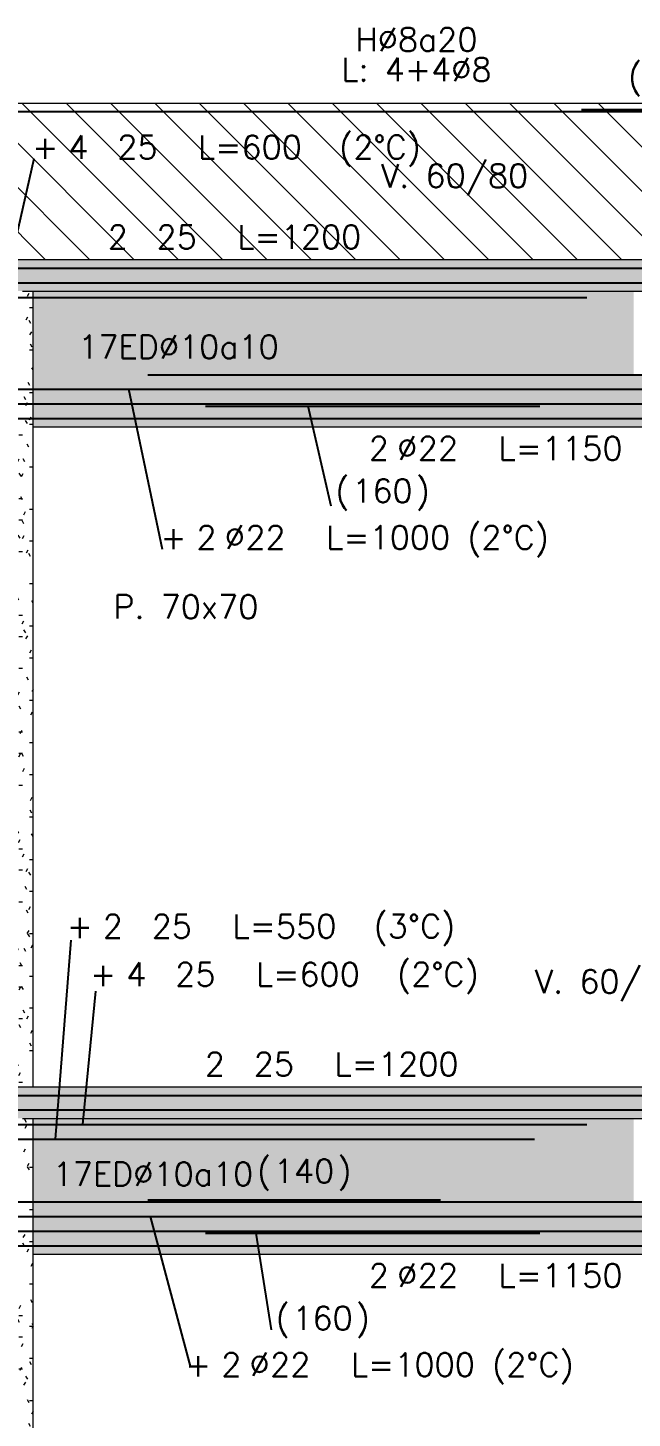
# Model space of a CAD drawing. Extents: x -10459 to 16942, y -13088 to 14608.
# Drawn here: x 3473 to 3763, y 2805 to 3470 of the extents above; entities that cross this region are included whole.
import ezdxf
from ezdxf.enums import TextEntityAlignment as Align

# ---------------------------------------------------------------- set-up
doc = ezdxf.new("R2010")
doc.units = 0
doc.header["$LTSCALE"] = 30
doc.header["$MEASUREMENT"] = 0
doc.linetypes.add("EJE1-1'$0$RLE-PROYECCION", pattern=[0.71438, 0.47625, -0.23813])
doc.layers.get('0').update_dxf_attribs({"linetype": 'CONTINUOUS'})
doc.layers.add("EJE1-1'$0$RLA-ACHURADO", color=30, linetype="EJE1-1'$0$RLE-PROYECCION", lineweight=15, transparency=0.7)
doc.layers.add("EJE1-1'$0$RLA-CONTORNO", color=30, linetype='CONTINUOUS', lineweight=15)
doc.layers.add("EJE1-1'$0$RLA-TEXTOS-1", color=9, linetype='CONTINUOUS', lineweight=9)
doc.layers.add("EJE1-1'$0$RLA-FE", color=7, linetype='CONTINUOUS')
doc.layers.add("EJE1-1'$0$RLA-TEXTOS-FE", color=9, linetype='CONTINUOUS')
doc.styles.add("EJE1-1'$0$RomanS", font='romans.shx', dxfattribs={"height": 11.25})
pattern_1 = [(0, (-234.281, -2576.79), (20.32, 5.08), [1.676, -13.564, 1.676, -13.564, -81.28]), (0, (-234.281, -2576.79), (20.32, 5.08), [-30.48, 1.676, -28.804, 1.676, -13.564, -35.56]), (0, (-234.281, -2576.79), (20.32, 5.08), [-76.2, 1.676, -8.484, 1.676, -23.724]), (120, (-226.661, -2574.25), (-14.559409, 15.057636), [1.676, -13.564, 1.676, -13.564, -81.28]), (120, (-226.661, -2574.25), (-14.559409, 15.057636), [-30.48, 1.676, -28.804, 1.676, -13.564, -35.56]), (120, (-226.661, -2574.25), (-14.559409, 15.057636), [-76.2, 1.676, -8.484, 1.676, -23.724]), (240, (-224.121, -2564.09), (-5.760591, -20.137636), [1.676, -13.564, 1.676, -13.564, -81.28]), (240, (-224.121, -2564.09), (-5.760591, -20.137636), [-30.48, 1.676, -28.804, 1.676, -13.564, -35.56]), (240, (-224.121, -2564.09), (-5.760591, -20.137636), [-76.2, 1.676, -8.484, 1.676, -23.724])]

# ---------------------------------------------------------------- blocks, each defined once
blk = doc.blocks.new('*U248')
at = {"layer": "EJE1-1'$0$RLA-FE"}
blk.add_line((0, 0), (1118.21, 0), dxfattribs=at)
at = {"layer": "EJE1-1'$0$RLA-FE", "color": 3, "style": "EJE1-1'$0$RomanS", "flags": 8}
for tag, p in [('F=', (574.95, 9.32)), ('NUM', (589.36, 9.32))]:
    blk.add_attdef(tag, text='', height=11.25, dxfattribs=at).set_placement(p, align=Align.RIGHT)
at = {"layer": "EJE1-1'$0$RLA-FE", "color": 3, "style": "EJE1-1'$0$RomanS"}
for tag, p, flags in [('PHI', (593.26, 9.54), 14), ('DIAM', (603.11, 9.32), 12), ('MINUS', (625.13, 9.32), 13), ('MARK', (638.52, 9.32), 13), ('TEXTO_FE1', (641.82, 9.32), 8), ('TEXTO_FE2', (709.35, 9.34), 8), ('TIPO', (598.8, -75.78), 13), ('NVECES', (584.93, -94.72), 13), ('NUMFE', (588.86, -114.48), 13), ('CAPA', (597.06, -133.6), 13), ('DESPLAZA', (278.34, -151.59), 13), ('ESPACIO', (284.39, -169.95), 13), ('CANT', (298.23, -188.75), 13)]:
    blk.add_attdef(tag, p, '', height=11.25, dxfattribs=dict(at, flags=flags))
blk = doc.blocks.new('*U103')
at = {"layer": "EJE1-1'$0$RLA-FE"}
blk.add_line((0, 0), (1118.21, 0), dxfattribs=at)
at = {"layer": "EJE1-1'$0$RLA-FE", "color": 3, "style": "EJE1-1'$0$RomanS", "flags": 8}
for tag, p in [('F=', (508.44, 36.32)), ('NUM', (522.85, 36.32))]:
    blk.add_attdef(tag, text='', height=11.25, dxfattribs=at).set_placement(p, align=Align.RIGHT)
at = {"layer": "EJE1-1'$0$RLA-FE", "color": 3, "style": "EJE1-1'$0$RomanS"}
for tag, p, flags in [('PHI', (526.74, 36.54), 14), ('DIAM', (536.6, 36.32), 12), ('MINUS', (558.62, 36.32), 13), ('MARK', (572.01, 36.32), 13), ('TEXTO_FE1', (575.31, 36.32), 8), ('TEXTO_FE2', (642.83, 36.34), 8), ('TIPO', (598.8, -75.78), 13), ('NVECES', (584.93, -94.72), 13), ('NUMFE', (588.86, -114.48), 13), ('CAPA', (597.06, -133.6), 13), ('DESPLAZA', (278.34, -151.59), 13), ('ESPACIO', (284.39, -169.95), 13), ('CANT', (298.23, -188.75), 13)]:
    blk.add_attdef(tag, p, '', height=11.25, dxfattribs=dict(at, flags=flags))
blk = doc.blocks.new('*U249')
at = {"layer": "EJE1-1'$0$RLA-FE"}
for p, q in [((0, 0), (0, 0)), ((0, 0), (518.21, 0)), ((518.21, 0), (568.21, 0)), ((568.21, 0), (600, 0)), ((600, 0), (600, 0))]:
    blk.add_line(p, q, dxfattribs=at)
at = {"layer": "EJE1-1'$0$RLA-FE", "color": 3, "style": "EJE1-1'$0$RomanS", "flags": 8}
for tag, p in [('F=', (374.86, 66.32)), ('NUM', (389.27, 66.32))]:
    blk.add_attdef(tag, text='', height=11.25, dxfattribs=at).set_placement(p, align=Align.RIGHT)
at = {"layer": "EJE1-1'$0$RLA-FE", "color": 3, "style": "EJE1-1'$0$RomanS"}
for tag, p, flags in [('PHI', (393.16, 66.54), 14), ('DIAM', (403.02, 66.32), 12), ('MINUS', (425.04, 66.32), 13), ('MARK', (438.43, 66.32), 13), ('TEXTO_FE1', (441.73, 66.32), 8), ('TEXTO_FE2', (509.25, 66.34), 8), ('TIPO', (298.8, -75.78), 13), ('NVECES', (284.93, -94.72), 13), ('NUMFE', (288.86, -114.48), 13), ('CAPA', (297.06, -133.6), 13), ('DESPLAZA', (278.34, -151.59), 13), ('ESPACIO', (284.39, -169.95), 13), ('CANT', (298.23, -188.75), 13)]:
    blk.add_attdef(tag, p, '', height=11.25, dxfattribs=dict(at, flags=flags))
blk = doc.blocks.new('*U98')
at = {"layer": "EJE1-1'$0$RLA-FE"}
blk.add_line((0, 0), (1068.21, 0), dxfattribs=at)
at = {"layer": "EJE1-1'$0$RLA-FE", "color": 3, "style": "EJE1-1'$0$RomanS", "flags": 8}
for tag, p in [('F=', (483.44, -19.89)), ('NUM', (497.85, -19.89))]:
    blk.add_attdef(tag, text='', height=11.25, dxfattribs=at).set_placement(p, align=Align.RIGHT)
at = {"layer": "EJE1-1'$0$RLA-FE", "color": 3, "style": "EJE1-1'$0$RomanS"}
for tag, p, flags in [('PHI', (501.74, -19.68), 12), ('DIAM', (511.6, -19.89), 12), ('MINUS', (533.62, -19.89), 13), ('MARK', (547.01, -19.89), 13), ('TEXTO_FE1', (550.31, -19.89), 8), ('TEXTO_FE2', (617.83, -19.88), 8), ('TIPO', (573.8, -57.92), 13), ('NVECES', (559.93, -76.86), 13), ('NUMFE', (563.86, -96.62), 13), ('CAPA', (572.06, -115.74), 13), ('DESPLAZA', (277.18, -134.17), 13), ('ESPACIO', (283.22, -152.53), 13), ('CANT', (297.06, -171.33), 13)]:
    blk.add_attdef(tag, p, '', height=11.25, dxfattribs=dict(at, flags=flags))
blk = doc.blocks.new('*U235')
at = {"layer": "EJE1-1'$0$RLA-FE"}
for p, q in [((0, 0), (1068.21, 0)), ((1068.21, 0), (1118.21, 0)), ((1118.21, 0), (1150, 0)), ((1150, 0), (1150, 0))]:
    blk.add_line(p, q, dxfattribs=at)
at = {"layer": "EJE1-1'$0$RLA-FE", "color": 3, "style": "EJE1-1'$0$RomanS", "flags": 8}
for tag, p in [('F=', (443.53, -47.89)), ('NUM', (457.94, -47.89))]:
    blk.add_attdef(tag, text='', height=11.25, dxfattribs=at).set_placement(p, align=Align.RIGHT)
at = {"layer": "EJE1-1'$0$RLA-FE", "color": 3, "style": "EJE1-1'$0$RomanS"}
for tag, p, flags in [('PHI', (461.84, -47.68), 12), ('DIAM', (471.69, -47.89), 12), ('MINUS', (493.71, -47.89), 13), ('MARK', (507.1, -47.89), 13), ('TEXTO_FE1', (510.4, -47.89), 8), ('TEXTO_FE2', (577.93, -47.88), 8), ('TIPO', (573.8, -57.92), 13), ('NVECES', (559.93, -76.86), 13), ('NUMFE', (563.86, -96.62), 13), ('CAPA', (572.06, -115.74), 13), ('DESPLAZA', (277.18, -134.17), 13), ('ESPACIO', (283.22, -152.53), 13), ('CANT', (297.06, -171.33), 13)]:
    blk.add_attdef(tag, p, '', height=11.25, dxfattribs=dict(at, flags=flags))
blk = doc.blocks.new('*U156')
at = {"layer": "EJE1-1'$0$RLA-FE"}
for q in [(0, 0), (1018.21, 0)]:
    blk.add_line((0, 0), q, dxfattribs=at)
at = {"layer": "EJE1-1'$0$RLA-FE", "color": 3, "style": "EJE1-1'$0$RomanS", "flags": 8}
for tag, p in [('F=', (458.44, -47.89)), ('NUM', (472.85, -47.89))]:
    blk.add_attdef(tag, text='', height=11.25, dxfattribs=at).set_placement(p, align=Align.RIGHT)
at = {"layer": "EJE1-1'$0$RLA-FE", "color": 3, "style": "EJE1-1'$0$RomanS"}
for tag, p, flags in [('PHI', (476.74, -47.68), 12), ('DIAM', (486.6, -47.89), 12), ('MINUS', (508.62, -47.89), 13), ('MARK', (522.01, -47.89), 13), ('TEXTO_FE1', (525.31, -47.89), 8), ('TEXTO_FE2', (592.83, -47.88), 8), ('TIPO', (548.8, -57.92), 13), ('NVECES', (534.93, -76.86), 13), ('NUMFE', (538.86, -96.62), 13), ('CAPA', (547.06, -115.74), 13), ('DESPLAZA', (277.18, -134.17), 13), ('ESPACIO', (283.22, -152.53), 13), ('CANT', (297.06, -171.33), 13)]:
    blk.add_attdef(tag, p, '', height=11.25, dxfattribs=dict(at, flags=flags))
blk = doc.blocks.new('*U236')
at = {"layer": "EJE1-1'$0$RLA-FE", "color": 6}
blk.add_line((0, -1), (160, -1), dxfattribs=at)
at = {"layer": "EJE1-1'$0$RLA-FE", "color": 3, "style": "EJE1-1'$0$RomanS", "flags": 8}
for tag, p in [('(', (37.02, -47.26)), ('EMP', (56.05, -47.26)), (')', (75.36, -47.26))]:
    blk.add_attdef(tag, text='', height=11.25, dxfattribs=at).set_placement(p, align=Align.CENTER)
blk = doc.blocks.new('*U159')
at = {"layer": "EJE1-1'$0$RLA-FE"}
for p, q in [((0, 0), (918.21, 0)), ((918.21, 0), (968.21, 0)), ((968.21, 0), (1000, 0)), ((1000, 0), (1000, 0))]:
    blk.add_line(p, q, dxfattribs=at)
at = {"layer": "EJE1-1'$0$RLA-FE", "color": 3, "style": "EJE1-1'$0$RomanS"}
for tag, p, flags in [('TIPO', (498.8, -57.92), 13), ('NVECES', (484.93, -76.86), 13), ('PHI', (232.38, -97.68), 12), ('NUMFE', (488.86, -96.62), 13), ('DIAM', (242.24, -97.89), 12), ('MINUS', (264.26, -97.89), 13), ('MARK', (277.65, -97.89), 13), ('TEXTO_FE1', (280.95, -97.89), 8), ('TEXTO_FE2', (348.47, -97.88), 8), ('CAPA', (497.06, -115.74), 13), ('DESPLAZA', (277.18, -134.17), 13), ('ESPACIO', (283.22, -152.53), 13), ('CANT', (297.06, -171.33), 13)]:
    blk.add_attdef(tag, p, '', height=11.25, dxfattribs=dict(at, flags=flags))
at = {"layer": "EJE1-1'$0$RLA-FE", "color": 3, "style": "EJE1-1'$0$RomanS", "flags": 8}
for tag, p in [('F=', (214.08, -97.89)), ('NUM', (228.49, -97.89))]:
    blk.add_attdef(tag, text='', height=11.25, dxfattribs=at).set_placement(p, align=Align.RIGHT)
blk = doc.blocks.new('*U127')
at = {"layer": "EJE1-1'$0$RLA-FE"}
for p, q in [((0, 0), (0, 0)), ((0, 0), (468.21, 0)), ((468.21, 0), (518.21, 0)), ((518.21, 0), (550, 0)), ((550, 0), (550, 0))]:
    blk.add_line(p, q, dxfattribs=at)
at = {"layer": "EJE1-1'$0$RLA-FE", "color": 3, "style": "EJE1-1'$0$RomanS", "flags": 8}
for tag, p in [('F=', (338.63, 96.32)), ('NUM', (353.04, 96.32))]:
    blk.add_attdef(tag, text='', height=11.25, dxfattribs=at).set_placement(p, align=Align.RIGHT)
at = {"layer": "EJE1-1'$0$RLA-FE", "color": 3, "style": "EJE1-1'$0$RomanS"}
for tag, p, flags in [('PHI', (356.93, 96.54), 14), ('DIAM', (366.79, 96.32), 12), ('MINUS', (388.81, 96.32), 13), ('MARK', (402.2, 96.32), 13), ('TEXTO_FE1', (405.5, 96.32), 8), ('TEXTO_FE2', (473.02, 96.34), 8), ('TIPO', (273.8, -75.78), 13), ('NVECES', (259.93, -94.72), 13), ('NUMFE', (263.86, -114.48), 13), ('CAPA', (272.06, -133.6), 13), ('DESPLAZA', (278.34, -151.59), 13), ('ESPACIO', (284.39, -169.95), 13), ('CANT', (298.23, -188.75), 13)]:
    blk.add_attdef(tag, p, '', height=11.25, dxfattribs=dict(at, flags=flags))
blk = doc.blocks.new('*U237')
at = {"layer": "EJE1-1'$0$RLA-FE"}
blk.add_line((0, 0), (918.21, 0), dxfattribs=at)
at = {"layer": "EJE1-1'$0$RLA-FE", "color": 3, "style": "EJE1-1'$0$RomanS"}
for tag, p, flags in [('TIPO', (498.8, -57.92), 13), ('PHI', (438.6, -76.34), 12), ('DIAM', (448.46, -76.55), 12), ('MINUS', (470.48, -76.55), 13), ('MARK', (483.87, -76.55), 13), ('NVECES', (484.93, -76.86), 13), ('TEXTO_FE1', (487.17, -76.55), 8), ('TEXTO_FE2', (554.69, -76.53), 8), ('NUMFE', (488.86, -96.62), 13), ('CAPA', (497.06, -115.74), 13), ('DESPLAZA', (277.18, -134.17), 13), ('ESPACIO', (283.22, -152.53), 13), ('CANT', (297.06, -171.33), 13)]:
    blk.add_attdef(tag, p, '', height=11.25, dxfattribs=dict(at, flags=flags))
at = {"layer": "EJE1-1'$0$RLA-FE", "color": 3, "style": "EJE1-1'$0$RomanS", "flags": 8}
for tag, p in [('F=', (420.3, -76.55)), ('NUM', (434.71, -76.55))]:
    blk.add_attdef(tag, text='', height=11.25, dxfattribs=at).set_placement(p, align=Align.RIGHT)
blk = doc.blocks.new('*U161')
at = {"layer": "EJE1-1'$0$RLA-FE"}
for q in [(0, 0), (768.21, 0)]:
    blk.add_line((0, 0), q, dxfattribs=at)
at = {"layer": "EJE1-1'$0$RLA-FE", "color": 3, "style": "EJE1-1'$0$RomanS"}
for tag, p, flags in [('TIPO', (423.8, -57.92), 13), ('NVECES', (409.93, -76.86), 13), ('PHI', (366.31, -82), 12), ('DIAM', (376.17, -82.21), 12), ('MINUS', (398.19, -82.21), 13), ('MARK', (411.58, -82.21), 13), ('TEXTO_FE1', (414.88, -82.21), 8), ('TEXTO_FE2', (482.4, -82.19), 8), ('NUMFE', (413.86, -96.62), 13), ('CAPA', (422.06, -115.74), 13), ('DESPLAZA', (277.18, -134.17), 13), ('ESPACIO', (283.22, -152.53), 13), ('CANT', (297.06, -171.33), 13)]:
    blk.add_attdef(tag, p, '', height=11.25, dxfattribs=dict(at, flags=flags))
at = {"layer": "EJE1-1'$0$RLA-FE", "color": 3, "style": "EJE1-1'$0$RomanS", "flags": 8}
for tag, p in [('F=', (348.01, -82.21)), ('NUM', (362.42, -82.21))]:
    blk.add_attdef(tag, text='', height=11.25, dxfattribs=at).set_placement(p, align=Align.RIGHT)
blk = doc.blocks.new('*U160')
at = {"layer": "EJE1-1'$0$RLA-FE", "color": 6}
blk.add_line((0, 1), (140, 1), dxfattribs=at)
at = {"layer": "EJE1-1'$0$RLA-FE", "color": 3, "style": "EJE1-1'$0$RomanS", "flags": 8}
for tag, p in [('(', (55.66, 9.14)), ('EMP', (74.68, 9.14)), (')', (93.99, 9.14))]:
    blk.add_attdef(tag, text='', height=11.25, dxfattribs=at).set_placement(p, align=Align.CENTER)
blk = doc.blocks.new('*U112')
at = {"layer": "EJE1-1'$0$RLA-FE"}
for q in [(0, 0), (1118.21, 0)]:
    blk.add_line((0, 0), q, dxfattribs=at)
at = {"layer": "EJE1-1'$0$RLA-FE", "color": 3, "style": "EJE1-1'$0$RomanS", "flags": 8}
for tag, p in [('F=', (508.44, 9.32)), ('NUM', (522.85, 9.32))]:
    blk.add_attdef(tag, text='', height=11.25, dxfattribs=at).set_placement(p, align=Align.RIGHT)
at = {"layer": "EJE1-1'$0$RLA-FE", "color": 3, "style": "EJE1-1'$0$RomanS"}
for tag, p, flags in [('PHI', (526.74, 9.54), 14), ('DIAM', (536.6, 9.32), 12), ('MINUS', (558.62, 9.32), 13), ('MARK', (572.01, 9.32), 13), ('TEXTO_FE1', (575.31, 9.32), 8), ('TEXTO_FE2', (642.83, 9.34), 8), ('TIPO', (598.8, -75.78), 13), ('NVECES', (584.93, -94.72), 13), ('NUMFE', (588.86, -114.48), 13), ('CAPA', (597.06, -133.6), 13), ('DESPLAZA', (278.34, -151.59), 13), ('ESPACIO', (284.39, -169.95), 13), ('CANT', (298.23, -188.75), 13)]:
    blk.add_attdef(tag, p, '', height=11.25, dxfattribs=dict(at, flags=flags))
blk = doc.blocks.new('*U102')
at = {"layer": "EJE1-1'$0$RLA-FE"}
for p, q in [((0, 0), (0, 0)), ((0, 0), (518.21, 0)), ((518.21, 0), (568.21, 0)), ((568.21, 0), (600, 0)), ((600, 0), (600, 0))]:
    blk.add_line(p, q, dxfattribs=at)
at = {"layer": "EJE1-1'$0$RLA-FE", "color": 3, "style": "EJE1-1'$0$RomanS", "flags": 8}
for tag, p in [('F=', (347.13, 66.32)), ('NUM', (361.54, 66.32))]:
    blk.add_attdef(tag, text='', height=11.25, dxfattribs=at).set_placement(p, align=Align.RIGHT)
at = {"layer": "EJE1-1'$0$RLA-FE", "color": 3, "style": "EJE1-1'$0$RomanS"}
for tag, p, flags in [('PHI', (365.43, 66.54), 14), ('DIAM', (375.29, 66.32), 12), ('MINUS', (397.31, 66.32), 13), ('MARK', (410.7, 66.32), 13), ('TEXTO_FE1', (414, 66.32), 8), ('TEXTO_FE2', (481.52, 66.34), 8), ('TIPO', (298.8, -75.78), 13), ('NVECES', (284.93, -94.72), 13), ('NUMFE', (288.86, -114.48), 13), ('CAPA', (297.06, -133.6), 13), ('DESPLAZA', (278.34, -151.59), 13), ('ESPACIO', (284.39, -169.95), 13), ('CANT', (298.23, -188.75), 13)]:
    blk.add_attdef(tag, p, '', height=11.25, dxfattribs=dict(at, flags=flags))
blk = doc.blocks.new('*U254')
at = {"layer": "EJE1-1'$0$RLA-FE"}
for p, q in [((0, 0), (1068.21, 0)), ((1068.21, 0), (1118.21, 0)), ((1118.21, 0), (1150, 0)), ((1150, 0), (1150, 0))]:
    blk.add_line(p, q, dxfattribs=at)
at = {"layer": "EJE1-1'$0$RLA-FE", "color": 3, "style": "EJE1-1'$0$RomanS", "flags": 8}
for tag, p in [('F=', (401.12, -47.89)), ('NUM', (415.53, -47.89))]:
    blk.add_attdef(tag, text='', height=11.25, dxfattribs=at).set_placement(p, align=Align.RIGHT)
at = {"layer": "EJE1-1'$0$RLA-FE", "color": 3, "style": "EJE1-1'$0$RomanS"}
for tag, p, flags in [('PHI', (419.42, -47.68), 12), ('DIAM', (429.28, -47.89), 12), ('MINUS', (451.3, -47.89), 13), ('MARK', (464.69, -47.89), 13), ('TEXTO_FE1', (467.99, -47.89), 8), ('TEXTO_FE2', (535.51, -47.88), 8), ('TIPO', (573.8, -57.92), 13), ('NVECES', (559.93, -76.86), 13), ('NUMFE', (563.86, -96.62), 13), ('CAPA', (572.06, -115.74), 13), ('DESPLAZA', (277.18, -134.17), 13), ('ESPACIO', (283.22, -152.53), 13), ('CANT', (297.06, -171.33), 13)]:
    blk.add_attdef(tag, p, '', height=11.25, dxfattribs=dict(at, flags=flags))
blk = doc.blocks.new('*U85')
at = {"layer": "EJE1-1'$0$RLA-FE", "color": 6}
blk.add_line((0, -1), (160, -1), dxfattribs=at)
at = {"layer": "EJE1-1'$0$RLA-FE", "color": 3, "style": "EJE1-1'$0$RomanS", "flags": 8}
for tag, p in [('(', (65.66, -47.26)), ('EMP', (84.68, -47.26)), (')', (103.99, -47.26))]:
    blk.add_attdef(tag, text='', height=11.25, dxfattribs=at).set_placement(p, align=Align.CENTER)
blk = doc.blocks.new('*U151')
at = {"layer": "EJE1-1'$0$RLA-FE"}
blk.add_line((0, 0), (918.21, 0), dxfattribs=at)
at = {"layer": "EJE1-1'$0$RLA-FE", "color": 3, "style": "EJE1-1'$0$RomanS"}
for tag, p, flags in [('TIPO', (498.8, -57.92), 13), ('PHI', (426.74, -76.34), 12), ('DIAM', (436.6, -76.55), 12), ('MINUS', (458.62, -76.55), 13), ('MARK', (472.01, -76.55), 13), ('TEXTO_FE1', (475.31, -76.55), 8), ('NVECES', (484.93, -76.86), 13), ('TEXTO_FE2', (542.83, -76.53), 8), ('NUMFE', (488.86, -96.62), 13), ('CAPA', (497.06, -115.74), 13), ('DESPLAZA', (277.18, -134.17), 13), ('ESPACIO', (283.22, -152.53), 13), ('CANT', (297.06, -171.33), 13)]:
    blk.add_attdef(tag, p, '', height=11.25, dxfattribs=dict(at, flags=flags))
at = {"layer": "EJE1-1'$0$RLA-FE", "color": 3, "style": "EJE1-1'$0$RomanS", "flags": 8}
for tag, p in [('F=', (408.44, -76.55)), ('NUM', (422.85, -76.55))]:
    blk.add_attdef(tag, text='', height=11.25, dxfattribs=at).set_placement(p, align=Align.RIGHT)
blk = doc.blocks.new('*U185')
at = {"layer": "EJE1-1'$0$RLA-FE"}
for q in [(0, 0), (768.21, 0)]:
    blk.add_line((0, 0), q, dxfattribs=at)
at = {"layer": "EJE1-1'$0$RLA-FE", "color": 3, "style": "EJE1-1'$0$RomanS"}
for tag, p, flags in [('TIPO', (423.8, -57.92), 13), ('NVECES', (409.93, -76.86), 13), ('PHI', (341.6, -94.62), 12), ('DIAM', (351.45, -94.83), 12), ('MINUS', (373.47, -94.83), 13), ('MARK', (386.86, -94.83), 13), ('TEXTO_FE1', (390.16, -94.83), 8), ('NUMFE', (413.86, -96.62), 13), ('TEXTO_FE2', (457.69, -94.81), 8), ('CAPA', (422.06, -115.74), 13), ('DESPLAZA', (277.18, -134.17), 13), ('ESPACIO', (283.22, -152.53), 13), ('CANT', (297.06, -171.33), 13)]:
    blk.add_attdef(tag, p, '', height=11.25, dxfattribs=dict(at, flags=flags))
at = {"layer": "EJE1-1'$0$RLA-FE", "color": 3, "style": "EJE1-1'$0$RomanS", "flags": 8}
for tag, p in [('F=', (323.29, -94.83)), ('NUM', (337.7, -94.83))]:
    blk.add_attdef(tag, text='', height=11.25, dxfattribs=at).set_placement(p, align=Align.RIGHT)
blk = doc.blocks.new('*U289')
at = {"layer": "EJE1-1'$0$RLA-FE"}
for p, q in [((0, 0), (1118.21, 0)), ((1118.21, 0), (1168.21, 0))]:
    blk.add_line(p, q, dxfattribs=at)
at = {"layer": "EJE1-1'$0$RLA-FE", "color": 3, "style": "EJE1-1'$0$RomanS", "flags": 8}
for tag, p in [('F=', (523.66, 9.32)), ('NUM', (538.07, 9.32))]:
    blk.add_attdef(tag, text='', height=11.25, dxfattribs=at).set_placement(p, align=Align.RIGHT)
at = {"layer": "EJE1-1'$0$RLA-FE", "color": 3, "style": "EJE1-1'$0$RomanS"}
for tag, p, flags in [('PHI', (541.97, 9.54), 14), ('DIAM', (551.82, 9.32), 12), ('MINUS', (573.84, 9.32), 13), ('MARK', (587.23, 9.32), 13), ('TEXTO_FE1', (590.53, 9.32), 8), ('TEXTO_FE2', (658.06, 9.34), 8), ('TIPO', (598.8, -75.78), 13), ('NVECES', (584.93, -94.72), 13), ('NUMFE', (588.86, -114.48), 13), ('CAPA', (597.06, -133.6), 13), ('DESPLAZA', (278.34, -151.59), 13), ('ESPACIO', (284.39, -169.95), 13), ('CANT', (298.23, -188.75), 13)]:
    blk.add_attdef(tag, p, '', height=11.25, dxfattribs=dict(at, flags=flags))
blk = doc.blocks.new('*U262')
at = {"layer": "EJE1-1'$0$RLA-FE", "color": 6}
blk.add_line((0, 1), (80, 1), dxfattribs=at)
at = {"layer": "EJE1-1'$0$RLA-FE", "color": 3, "style": "EJE1-1'$0$RomanS", "flags": 8}
for tag, p in [('(', (25.66, 11.14)), ('EMP', (44.68, 11.14)), (')', (63.99, 11.14))]:
    blk.add_attdef(tag, text='', height=11.25, dxfattribs=at).set_placement(p, align=Align.CENTER)
blk = doc.blocks.new("EJE1-1'")
at = {"layer": "EJE1-1'$0$RLA-ACHURADO"}
h = blk.add_hatch(dxfattribs=at)
h.set_pattern_fill('RLE-N_E__2_ETAPA', color=256, style=0, pattern_type=2)
h.set_pattern_definition([(315, (-234.281, -2576.79), (10.6066, 10.6066), [])])
h.paths.add_polyline_path([(1116.481, 1183), (1116.481, 1258), (576.481, 1258), (576.481, 1183)], flags=0)
h = blk.add_hatch(dxfattribs=at)
h.set_pattern_fill('SAND - DENSE', color=256, style=0, pattern_type=2)
h.set_pattern_definition(pattern_1)
h.paths.add_polyline_path([(2135.481, 1168), (2135.481, 1183), (-2429.52, 1183), (-2429.52, 1168), (2119.733, 1168)], flags=0)
h = blk.add_hatch(dxfattribs=at)
h.set_pattern_fill('SAND - DENSE', color=256, style=0, pattern_type=2)
h.set_pattern_definition(pattern_1)
h.paths.add_polyline_path([(635.481, 787), (640.481, 787), (640.481, 1168), (635.481, 1168), (635.481, 1103), (575.481, 1103), (575.481, 1168), (570.481, 1168), (570.481, 787), (575.481, 787)], flags=0)
h = blk.add_hatch(dxfattribs=at)
h.set_pattern_fill('SAND - DENSE', color=256, style=0, pattern_type=2)
h.set_pattern_definition(pattern_1)
h.paths.add_polyline_path([(927.981, 1128), (927.981, 1168), (640.481, 1168), (640.481, 1103), (1075.481, 1103), (1075.481, 1168), (972.981, 1168), (972.981, 1128)])
h.paths.add_polyline_path([(1237.981, 1128), (1237.981, 1168), (1135.481, 1168), (1135.481, 1103), (1570.481, 1103), (1570.481, 1168), (1282.981, 1168), (1282.981, 1128)])
h = blk.add_hatch(dxfattribs=at)
h.set_pattern_fill('SAND - DENSE', color=256, style=0, pattern_type=2)
h.set_pattern_definition(pattern_1)
h.paths.add_polyline_path([(2135.481, 772), (2135.481, 787), (-2429.52, 787), (-2429.52, 772), (2119.733, 772)], flags=0)
h = blk.add_hatch(dxfattribs=at)
h.set_pattern_fill('SAND - DENSE', color=256, style=0, pattern_type=2)
h.set_pattern_definition(pattern_1)
h.paths.add_polyline_path([(635.481, 391), (640.481, 391), (640.481, 772), (635.481, 772), (635.481, 707), (575.481, 707), (575.481, 772), (570.481, 772), (570.481, 391), (575.481, 391)], flags=0)
h = blk.add_hatch(dxfattribs=at)
h.set_pattern_fill('SAND - DENSE', color=256, style=0, pattern_type=2)
h.set_pattern_definition(pattern_1)
h.paths.add_polyline_path([(927.981, 732), (927.981, 772), (640.481, 772), (640.481, 707), (1075.481, 707), (1075.481, 772), (972.981, 772), (972.981, 732)])
h.paths.add_polyline_path([(1237.981, 732), (1237.981, 772), (1135.481, 772), (1135.481, 707), (1570.481, 707), (1570.481, 772), (1282.981, 772), (1282.981, 732)])
at = {"layer": "EJE1-1'$0$RLA-CONTORNO"}
for p, q in [((576.481, 1258), (1116.481, 1258)), ((2570.481, 1183), (-2409.519, 1183)), ((635.481, 1168), (1075.481, 1168)), ((640.481, 787), (640.481, 1168)), ((640.481, 1103), (1075.481, 1103)), ((2720.477, 787), (-2429.52, 787)), ((635.481, 772), (1075.481, 772)), ((640.481, 391), (640.481, 772)), ((640.481, 707), (1075.481, 707))]:
    blk.add_line(p, q, dxfattribs=at)
at = {"layer": "EJE1-1'$0$RLA-FE", "color": 2}
for p, q in [((640.825, 1231.324), (625.911, 1165)), ((702.397, 1044.241), (686.295, 1121)), ((783.206, 1065.055), (772.19, 1113)), ((658.534, 857.356), (651.086, 762)), ((670.362, 832.839), (664.229, 769)), ((696.564, 725), (715.792, 652.66)), ((754.619, 670.74), (747.236, 717))]:
    blk.add_line(p, q, dxfattribs=at)
at = {"layer": "EJE1-1'$0$RLA-FE"}
ref = blk.add_blockref('*U262', (902.981, 1254), dxfattribs=at)
ref.add_attrib('EMP', '80', dxfattribs={"color": 3, "height": 11.25, "style": "EJE1-1'$0$RomanS"}).set_placement((947.663, 1265.143), align=Align.CENTER)
ref.add_attrib('(', '(', dxfattribs={"color": 3, "height": 11.25, "style": "EJE1-1'$0$RomanS"}).set_placement((928.637, 1265.143), align=Align.CENTER)
ref.add_attrib(')', ')', dxfattribs={"color": 3, "height": 11.25, "style": "EJE1-1'$0$RomanS"}).set_placement((966.976, 1265.143), align=Align.CENTER)
for name, p in [('*U289', (-217.019, 1254)), ('*U112', (902.981, 1254)), ('*U103', (-57.019, 1172)), ('*U185', (695.481, 1128)), ('*U254', (-267.019, 1114)), ('*U156', (722.981, 1114)), ('*U103', (-57.019, 776)), ('*U159', (-164.519, 732)), ('*U161', (695.481, 732)), ('*U235', (-267.019, 718)), ('*U156', (722.981, 718))]:
    blk.add_blockref(name, p, dxfattribs=at)
ref = blk.add_blockref('*U102', (305.481, 1165), dxfattribs=at)
ref.add_attrib('DIAM', '25', (680.771, 1231.324), dxfattribs={"color": 3, "height": 11.25, "style": "EJE1-1'$0$RomanS"})
ref.add_attrib('NUM', '4', dxfattribs={"color": 3, "height": 11.25, "style": "EJE1-1'$0$RomanS"}).set_placement((667.02, 1231.324), align=Align.RIGHT)
ref.add_attrib('TEXTO_FE1', 'L=600', (719.482, 1231.324), dxfattribs={"color": 3, "height": 11.25, "style": "EJE1-1'$0$RomanS"})
ref.add_attrib('TEXTO_FE2', '(2°C)', (787.004, 1231.342), dxfattribs={"color": 3, "height": 11.25, "style": "EJE1-1'$0$RomanS"})
ref.add_attrib('F=', '+', dxfattribs={"color": 3, "height": 11.25, "style": "EJE1-1'$0$RomanS"}).set_placement((652.611, 1231.324), align=Align.RIGHT)
ref = blk.add_blockref('*U112', (162.981, 1179), dxfattribs=at)
ref.add_attrib('DIAM', '25', (699.581, 1188.324), dxfattribs={"color": 3, "height": 11.25, "style": "EJE1-1'$0$RomanS"})
ref.add_attrib('NUM', '2', dxfattribs={"color": 3, "height": 11.25, "style": "EJE1-1'$0$RomanS"}).set_placement((685.83, 1188.324), align=Align.RIGHT)
ref.add_attrib('TEXTO_FE1', 'L=1200', (738.292, 1188.324), dxfattribs={"color": 3, "height": 11.25, "style": "EJE1-1'$0$RomanS"})
ref = blk.add_blockref('*U151', (305.481, 1121), dxfattribs=at)
ref.add_attrib('DIAM', '22', (742.081, 1044.451), dxfattribs={"color": 3, "height": 11.25, "style": "EJE1-1'$0$RomanS"})
ref.add_attrib('NUM', '2', dxfattribs={"color": 3, "height": 11.25, "style": "EJE1-1'$0$RomanS"}).set_placement((728.33, 1044.451), align=Align.RIGHT)
ref.add_attrib('TEXTO_FE1', 'L=1000', (780.792, 1044.451), dxfattribs={"color": 3, "height": 11.25, "style": "EJE1-1'$0$RomanS"})
ref.add_attrib('TEXTO_FE2', '(2°C)', (848.314, 1044.468), dxfattribs={"color": 3, "height": 11.25, "style": "EJE1-1'$0$RomanS"})
ref.add_attrib('PHI', '%%C', (732.225, 1044.665), dxfattribs={"color": 3, "height": 11.25, "style": "EJE1-1'$0$RomanS"})
ref.add_attrib('F=', '+', dxfattribs={"color": 3, "height": 11.25, "style": "EJE1-1'$0$RomanS"}).set_placement((713.921, 1044.451), align=Align.RIGHT)
ref = blk.add_blockref('*U85', (722.981, 1114), dxfattribs=at)
ref.add_attrib('EMP', '160', dxfattribs={"color": 3, "height": 11.25, "style": "EJE1-1'$0$RomanS"}).set_placement((807.663, 1066.74), align=Align.CENTER)
ref.add_attrib('(', '(', dxfattribs={"color": 3, "height": 11.25, "style": "EJE1-1'$0$RomanS"}).set_placement((788.637, 1066.74), align=Align.CENTER)
ref.add_attrib(')', ')', dxfattribs={"color": 3, "height": 11.25, "style": "EJE1-1'$0$RomanS"}).set_placement((826.976, 1066.74), align=Align.CENTER)
ref = blk.add_blockref('*U98', (312.98, 1107), dxfattribs=at)
ref.add_attrib('DIAM', '22', (824.581, 1087.105), dxfattribs={"color": 3, "height": 11.25, "style": "EJE1-1'$0$RomanS"})
ref.add_attrib('NUM', '2', dxfattribs={"color": 3, "height": 11.25, "style": "EJE1-1'$0$RomanS"}).set_placement((810.829, 1087.105), align=Align.RIGHT)
ref.add_attrib('TEXTO_FE1', 'L=1150', (863.292, 1087.105), dxfattribs={"color": 3, "height": 11.25, "style": "EJE1-1'$0$RomanS"})
ref.add_attrib('PHI', '%%C', (814.725, 1087.319), dxfattribs={"color": 3, "height": 11.25, "style": "EJE1-1'$0$RomanS"})
ref = blk.add_blockref('*U127', (330.481, 762), dxfattribs=at)
ref.add_attrib('DIAM', '25', (697.269, 858.324), dxfattribs={"color": 3, "height": 11.25, "style": "EJE1-1'$0$RomanS"})
ref.add_attrib('NUM', '2', dxfattribs={"color": 3, "height": 11.25, "style": "EJE1-1'$0$RomanS"}).set_placement((683.517, 858.324), align=Align.RIGHT)
ref.add_attrib('TEXTO_FE1', 'L=550', (735.98, 858.324), dxfattribs={"color": 3, "height": 11.25, "style": "EJE1-1'$0$RomanS"})
ref.add_attrib('TEXTO_FE2', '(3°C)', (803.502, 858.342), dxfattribs={"color": 3, "height": 11.25, "style": "EJE1-1'$0$RomanS"})
ref.add_attrib('F=', '+', dxfattribs={"color": 3, "height": 11.25, "style": "EJE1-1'$0$RomanS"}).set_placement((669.109, 858.324), align=Align.RIGHT)
ref = blk.add_blockref('*U249', (305.481, 769), dxfattribs=at)
ref.add_attrib('DIAM', '25', (708.5, 835.324), dxfattribs={"color": 3, "height": 11.25, "style": "EJE1-1'$0$RomanS"})
ref.add_attrib('NUM', '4', dxfattribs={"color": 3, "height": 11.25, "style": "EJE1-1'$0$RomanS"}).set_placement((694.748, 835.324), align=Align.RIGHT)
ref.add_attrib('TEXTO_FE1', 'L=600', (747.211, 835.324), dxfattribs={"color": 3, "height": 11.25, "style": "EJE1-1'$0$RomanS"})
ref.add_attrib('TEXTO_FE2', '(2°C)', (814.733, 835.342), dxfattribs={"color": 3, "height": 11.25, "style": "EJE1-1'$0$RomanS"})
ref.add_attrib('F=', '+', dxfattribs={"color": 3, "height": 11.25, "style": "EJE1-1'$0$RomanS"}).set_placement((680.34, 835.324), align=Align.RIGHT)
ref = blk.add_blockref('*U248', (142.981, 783), dxfattribs=at)
ref.add_attrib('DIAM', '25', (746.093, 792.324), dxfattribs={"color": 3, "height": 11.25, "style": "EJE1-1'$0$RomanS"})
ref.add_attrib('NUM', '2', dxfattribs={"color": 3, "height": 11.25, "style": "EJE1-1'$0$RomanS"}).set_placement((732.342, 792.324), align=Align.RIGHT)
ref.add_attrib('TEXTO_FE1', 'L=1200', (784.804, 792.324), dxfattribs={"color": 3, "height": 11.25, "style": "EJE1-1'$0$RomanS"})
ref = blk.add_blockref('*U160', (695.481, 732), dxfattribs=at)
ref.add_attrib('EMP', '140', dxfattribs={"color": 3, "height": 11.25, "style": "EJE1-1'$0$RomanS"}).set_placement((770.163, 741.143), align=Align.CENTER)
ref.add_attrib('(', '(', dxfattribs={"color": 3, "height": 11.25, "style": "EJE1-1'$0$RomanS"}).set_placement((751.137, 741.143), align=Align.CENTER)
ref.add_attrib(')', ')', dxfattribs={"color": 3, "height": 11.25, "style": "EJE1-1'$0$RomanS"}).set_placement((789.476, 741.143), align=Align.CENTER)
ref = blk.add_blockref('*U237', (305.481, 725), dxfattribs=at)
ref.add_attrib('DIAM', '22', (753.938, 648.451), dxfattribs={"color": 3, "height": 11.25, "style": "EJE1-1'$0$RomanS"})
ref.add_attrib('NUM', '2', dxfattribs={"color": 3, "height": 11.25, "style": "EJE1-1'$0$RomanS"}).set_placement((740.187, 648.451), align=Align.RIGHT)
ref.add_attrib('TEXTO_FE1', 'L=1000', (792.65, 648.451), dxfattribs={"color": 3, "height": 11.25, "style": "EJE1-1'$0$RomanS"})
ref.add_attrib('TEXTO_FE2', '(2°C)', (860.172, 648.468), dxfattribs={"color": 3, "height": 11.25, "style": "EJE1-1'$0$RomanS"})
ref.add_attrib('PHI', '%%C', (744.083, 648.665), dxfattribs={"color": 3, "height": 11.25, "style": "EJE1-1'$0$RomanS"})
ref.add_attrib('F=', '+', dxfattribs={"color": 3, "height": 11.25, "style": "EJE1-1'$0$RomanS"}).set_placement((725.778, 648.451), align=Align.RIGHT)
ref = blk.add_blockref('*U236', (722.981, 718), dxfattribs=at)
ref.add_attrib('EMP', '160', dxfattribs={"color": 3, "height": 11.25, "style": "EJE1-1'$0$RomanS"}).set_placement((779.026, 670.74), align=Align.CENTER)
ref.add_attrib('(', '(', dxfattribs={"color": 3, "height": 11.25, "style": "EJE1-1'$0$RomanS"}).set_placement((760.001, 670.74), align=Align.CENTER)
ref.add_attrib(')', ')', dxfattribs={"color": 3, "height": 11.25, "style": "EJE1-1'$0$RomanS"}).set_placement((798.339, 670.74), align=Align.CENTER)
ref = blk.add_blockref('*U98', (312.98, 711), dxfattribs=at)
ref.add_attrib('DIAM', '22', (824.581, 691.105), dxfattribs={"color": 3, "height": 11.25, "style": "EJE1-1'$0$RomanS"})
ref.add_attrib('NUM', '2', dxfattribs={"color": 3, "height": 11.25, "style": "EJE1-1'$0$RomanS"}).set_placement((810.829, 691.105), align=Align.RIGHT)
ref.add_attrib('TEXTO_FE1', 'L=1150', (863.292, 691.105), dxfattribs={"color": 3, "height": 11.25, "style": "EJE1-1'$0$RomanS"})
ref.add_attrib('PHI', '%%C', (814.725, 691.319), dxfattribs={"color": 3, "height": 11.25, "style": "EJE1-1'$0$RomanS"})
at = {"layer": "EJE1-1'$0$RLA-TEXTOS-1", "char_height": 11.25, "attachment_point": 5, "style": "EJE1-1'$0$RomanS"}
for s, insert, width, line_spacing_factor in [('V. 60/80', (842.259, 1221.367), 77.89617, 0.941778), ('P. 70x70', (713.607, 1016.913), 129.81884, 0.983083), ('V. 60/80', (915.884, 835.676), 77.89617, 0.941778)]:
    blk.add_mtext(s, dxfattribs=dict(at, insert=insert, width=width, line_spacing_factor=line_spacing_factor))
at = {"layer": "EJE1-1'$0$RLA-TEXTOS-FE", "color": 9, "style": "EJE1-1'$0$RomanS"}
for s, p in [('H%%C8a20', (824.012, 1282.815)), ('L: 4+4%%C8', (824.012, 1268.48)), ('17ED%%C10a10', (710.107, 1135.725)), ('17ED%%C10a10', (697.865, 739.725))]:
    blk.add_text(s, height=11.25, dxfattribs=at).set_placement(p, align=Align.CENTER)

msp = doc.modelspace()

# ---------------------------------------------------------------- block references
msp.add_blockref("EJE1-1'", (2835.3, 2176.19))

doc.saveas('drawing.dxf')
